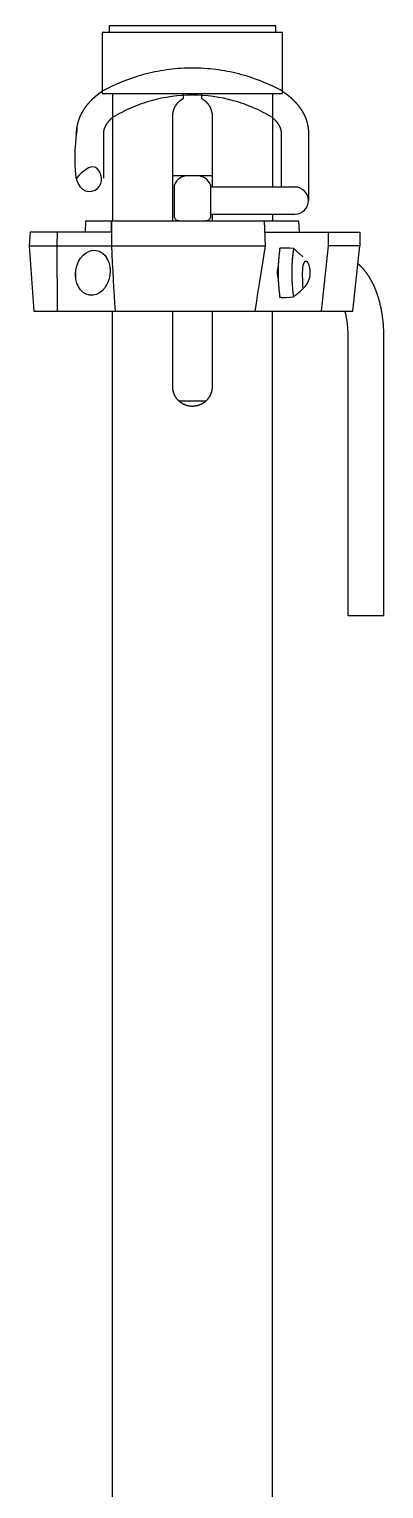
# Model space of a CAD drawing. Header units: millimetres. Extents: x 1924 to 471109, y -30014 to 109986.
# Drawn here: x 439972 to 440130, y 29937 to 30584 of the extents above; entities that cross this region are included whole.
import ezdxf

# ---------------------------------------------------------------- set-up
doc = ezdxf.new("R2010")
doc.units = ezdxf.units.MM
doc.header["$LTSCALE"] = 100
doc.linetypes.add('104', pattern=[4, 2, -2])
doc.layers.add('PERI_HIDDEN', color=30, linetype='104', plot=False)

msp = doc.modelspace()

# ---------------------------------------------------------------- linework, layer by layer
at = {"color": 0, "linetype": 'ByBlock'}
for p, q in [((440009.37, 30555.612), (440009.37, 30499.112)), ((440080.46, 30555.612), (440080.46, 30514.112)), ((440053.665, 30519.112), (440036.165, 30519.112)), ((440053.665, 30502.112), (440053.665, 30499.112)), ((440080.46, 30502.112), (440080.46, 30499.112)), ((440105.185, 30494.112), (440105.185, 30488.112)), ((440050.772, 30419.112), (440039.057, 30419.112))]:
    msp.add_line(p, q, dxfattribs=at)
msp.add_lwpolyline([(440084.915, 30555.612), (440084.915, 30582.612), (440004.915, 30582.612), (440004.915, 30555.612)], close=True, dxfattribs=at)
for points in [[(440081.915, 30582.612), (440081.915, 30585.612), (440007.915, 30585.612), (440007.915, 30582.612)], [(440084.994, 30556.517), (440084.994, 30556.517), (440085.072, 30556.464), (440085.151, 30556.41), (440085.229, 30556.356), (440085.307, 30556.302), (440085.385, 30556.247), (440085.462, 30556.193), (440085.54, 30556.138), (440085.617, 30556.083), (440085.694, 30556.028), (440085.771, 30555.973), (440085.847, 30555.918), (440085.923, 30555.863), (440086, 30555.807), (440086.076, 30555.752), (440086.151, 30555.696), (440086.227, 30555.64), (440086.302, 30555.584), (440086.377, 30555.528), (440086.452, 30555.472), (440086.527, 30555.415), (440086.601, 30555.359), (440086.675, 30555.302), (440086.749, 30555.245), (440086.823, 30555.188), (440086.897, 30555.131), (440086.97, 30555.073), (440087.043, 30555.016), (440087.116, 30554.958), (440087.189, 30554.901), (440087.261, 30554.843), (440087.334, 30554.785), (440087.406, 30554.726), (440087.478, 30554.668), (440087.549, 30554.61), (440087.621, 30554.551), (440087.692, 30554.492), (440087.763, 30554.433), (440087.833, 30554.374), (440087.904, 30554.315), (440087.974, 30554.256), (440088.044, 30554.196), (440088.114, 30554.137), (440088.184, 30554.077), (440088.253, 30554.017), (440088.322, 30553.957), (440088.391, 30553.896), (440088.46, 30553.836), (440088.528, 30553.776), (440088.597, 30553.715), (440088.665, 30553.654), (440088.732, 30553.593), (440088.8, 30553.532), (440088.867, 30553.471), (440088.934, 30553.409), (440089.001, 30553.347), (440089.068, 30553.286), (440089.134, 30553.224), (440089.201, 30553.162), (440089.267, 30553.1), (440089.332, 30553.037), (440089.398, 30552.975), (440089.463, 30552.912), (440089.528, 30552.849), (440089.593, 30552.786), (440089.658, 30552.723), (440089.722, 30552.66), (440089.786, 30552.596), (440089.85, 30552.533), (440089.914, 30552.469), (440089.977, 30552.405), (440090.04, 30552.341), (440090.103, 30552.277), (440090.166, 30552.212), (440090.228, 30552.148), (440090.29, 30552.083), (440090.352, 30552.018), (440090.414, 30551.953), (440090.475, 30551.888), (440090.536, 30551.823), (440090.597, 30551.757), (440090.658, 30551.692), (440090.718, 30551.626), (440090.778, 30551.56), (440090.838, 30551.494), (440090.898, 30551.428), (440090.957, 30551.362), (440091.016, 30551.295), (440091.075, 30551.228), (440091.133, 30551.162), (440091.192, 30551.095), (440091.25, 30551.027), (440091.308, 30550.96), (440091.365, 30550.893), (440091.422, 30550.825), (440091.479, 30550.757), (440091.536, 30550.689), (440091.593, 30550.621), (440091.649, 30550.553), (440091.705, 30550.485), (440091.76, 30550.416), (440091.816, 30550.348), (440091.871, 30550.279), (440091.926, 30550.21), (440091.98, 30550.141), (440092.034, 30550.071), (440092.088, 30550.002), (440092.142, 30549.932), (440092.196, 30549.863), (440092.249, 30549.793), (440092.302, 30549.723), (440092.354, 30549.652), (440092.406, 30549.582), (440092.459, 30549.511), (440092.51, 30549.441), (440092.562, 30549.37), (440092.613, 30549.299), (440092.664, 30549.228), (440092.714, 30549.156), (440092.765, 30549.085), (440092.815, 30549.013), (440092.864, 30548.941), (440092.914, 30548.87), (440092.963, 30548.797), (440093.012, 30548.725), (440093.06, 30548.653), (440093.109, 30548.58), (440093.157, 30548.508), (440093.204, 30548.435), (440093.252, 30548.362), (440093.299, 30548.288), (440093.345, 30548.215), (440093.392, 30548.142), (440093.438, 30548.068), (440093.484, 30547.994), (440093.529, 30547.92), (440093.575, 30547.846), (440093.62, 30547.772), (440093.664, 30547.697), (440093.708, 30547.623), (440093.752, 30547.548), (440093.796, 30547.473), (440093.84, 30547.398), (440093.883, 30547.323), (440093.925, 30547.248), (440093.968, 30547.172), (440094.01, 30547.096), (440094.052, 30547.02), (440094.093, 30546.944), (440094.134, 30546.868), (440094.175, 30546.792), (440094.216, 30546.716), (440094.256, 30546.639), (440094.296, 30546.562), (440094.335, 30546.485), (440094.375, 30546.408), (440094.414, 30546.331), (440094.452, 30546.253), (440094.491, 30546.176), (440094.528, 30546.098), (440094.566, 30546.02), (440094.603, 30545.942), (440094.64, 30545.864), (440094.677, 30545.786), (440094.713, 30545.707), (440094.749, 30545.628), (440094.784, 30545.55), (440094.819, 30545.471), (440094.854, 30545.392), (440094.889, 30545.312), (440094.923, 30545.233), (440094.956, 30545.153), (440094.99, 30545.074), (440095.023, 30544.994), (440095.055, 30544.914), (440095.088, 30544.834), (440095.12, 30544.753), (440095.151, 30544.673), (440095.182, 30544.592), (440095.213, 30544.512), (440095.244, 30544.431), (440095.274, 30544.35), (440095.303, 30544.269), (440095.333, 30544.188), (440095.362, 30544.106), (440095.39, 30544.025), (440095.419, 30543.943), (440095.447, 30543.862), (440095.474, 30543.78), (440095.501, 30543.698), (440095.528, 30543.616), (440095.554, 30543.534), (440095.58, 30543.452), (440095.606, 30543.369), (440095.631, 30543.287), (440095.656, 30543.204), (440095.681, 30543.122), (440095.705, 30543.039), (440095.728, 30542.956), (440095.752, 30542.873), (440095.775, 30542.79), (440095.797, 30542.707), (440095.819, 30542.623), (440095.841, 30542.54), (440095.863, 30542.457), (440095.884, 30542.373), (440095.904, 30542.289), (440095.925, 30542.206), (440095.944, 30542.122), (440095.964, 30542.038), (440095.983, 30541.954), (440096.002, 30541.87), (440096.02, 30541.786), (440096.038, 30541.701), (440096.055, 30541.617), (440096.072, 30541.533), (440096.089, 30541.448), (440096.105, 30541.364), (440096.121, 30541.279), (440096.136, 30541.194), (440096.151, 30541.109), (440096.166, 30541.025), (440096.18, 30540.94), (440096.194, 30540.855), (440096.208, 30540.77), (440096.221, 30540.685), (440096.233, 30540.6), (440096.245, 30540.514), (440096.257, 30540.429), (440096.268, 30540.344), (440096.279, 30540.258), (440096.29, 30540.173), (440096.3, 30540.088), (440096.31, 30540.002), (440096.319, 30539.916), (440096.328, 30539.831), (440096.336, 30539.745), (440096.344, 30539.66), (440096.352, 30539.574), (440096.359, 30539.488), (440096.366, 30539.402), (440096.372, 30539.316), (440096.378, 30539.231), (440096.383, 30539.145), (440096.388, 30539.059), (440096.393, 30538.973), (440096.397, 30538.887), (440096.401, 30538.801), (440096.404, 30538.715), (440096.407, 30538.629), (440096.409, 30538.542), (440096.411, 30538.456), (440096.413, 30538.37), (440096.414, 30538.284), (440096.415, 30538.198), (440096.415, 30538.112), (440096.415, 30508.112)], [(440036.165, 30499.112), (440036.165, 30545.612), (440036.166, 30545.757), (440036.17, 30545.902), (440036.176, 30546.049), (440036.185, 30546.196), (440036.197, 30546.343), (440036.21, 30546.491), (440036.227, 30546.639), (440036.246, 30546.788), (440036.268, 30546.936), (440036.292, 30547.085), (440036.319, 30547.233), (440036.348, 30547.382), (440036.38, 30547.53), (440036.414, 30547.678), (440036.451, 30547.825), (440036.491, 30547.972), (440036.533, 30548.119), (440036.578, 30548.265), (440036.625, 30548.41), (440036.675, 30548.555), (440036.727, 30548.698), (440036.782, 30548.841), (440036.84, 30548.982), (440036.9, 30549.123), (440036.963, 30549.262), (440037.028, 30549.4), (440037.096, 30549.537), (440037.166, 30549.673), (440037.238, 30549.807), (440037.312, 30549.94), (440037.388, 30550.071), (440037.467, 30550.2), (440037.548, 30550.328), (440037.63, 30550.455), (440037.715, 30550.579), (440037.801, 30550.702), (440037.889, 30550.823), (440037.979, 30550.943), (440038.07, 30551.06), (440038.163, 30551.175), (440038.257, 30551.288), (440038.353, 30551.399), (440038.451, 30551.508), (440038.549, 30551.615), (440038.649, 30551.72), (440038.751, 30551.822), (440038.854, 30551.922), (440038.959, 30552.022), (440039.067, 30552.12), (440039.177, 30552.217), (440039.289, 30552.312), (440039.403, 30552.406), (440039.519, 30552.499), (440039.637, 30552.59), (440039.757, 30552.679), (440039.879, 30552.766), (440040.003, 30552.852), (440040.128, 30552.935), (440040.255, 30553.017), (440040.384, 30553.097), (440040.514, 30553.174), (440040.646, 30553.25), (440040.78, 30553.323), (440040.915, 30553.394), (440040.915, 30555.612)], [(440048.915, 30555.612), (440048.915, 30553.394), (440049.05, 30553.323), (440049.183, 30553.25), (440049.315, 30553.174), (440049.446, 30553.097), (440049.574, 30553.017), (440049.701, 30552.935), (440049.827, 30552.852), (440049.951, 30552.766), (440050.072, 30552.679), (440050.192, 30552.59), (440050.31, 30552.499), (440050.427, 30552.406), (440050.541, 30552.312), (440050.653, 30552.217), (440050.762, 30552.12), (440050.87, 30552.022), (440050.976, 30551.922), (440051.079, 30551.822), (440051.18, 30551.72), (440051.28, 30551.615), (440051.379, 30551.508), (440051.476, 30551.399), (440051.572, 30551.288), (440051.667, 30551.175), (440051.76, 30551.06), (440051.851, 30550.943), (440051.941, 30550.823), (440052.029, 30550.702), (440052.115, 30550.579), (440052.199, 30550.455), (440052.282, 30550.328), (440052.362, 30550.2), (440052.441, 30550.071), (440052.518, 30549.94), (440052.592, 30549.807), (440052.664, 30549.673), (440052.734, 30549.537), (440052.801, 30549.4), (440052.867, 30549.262), (440052.929, 30549.123), (440052.989, 30548.982), (440053.047, 30548.841), (440053.102, 30548.698), (440053.155, 30548.555), (440053.204, 30548.41), (440053.252, 30548.265), (440053.296, 30548.119), (440053.339, 30547.972), (440053.378, 30547.825), (440053.415, 30547.678), (440053.45, 30547.53), (440053.481, 30547.382), (440053.511, 30547.233), (440053.538, 30547.085), (440053.562, 30546.936), (440053.583, 30546.788), (440053.602, 30546.639), (440053.619, 30546.491), (440053.633, 30546.343), (440053.644, 30546.196), (440053.653, 30546.049), (440053.66, 30545.902), (440053.663, 30545.757), (440053.665, 30545.612), (440053.665, 30514.112)], [(440009.37, 30544.891), (440009.299, 30544.829), (440009.23, 30544.768), (440009.161, 30544.706), (440009.093, 30544.644), (440009.025, 30544.583), (440008.958, 30544.521), (440008.892, 30544.46), (440008.827, 30544.398), (440008.762, 30544.337), (440008.698, 30544.276), (440008.635, 30544.214), (440008.572, 30544.153), (440008.51, 30544.092), (440008.449, 30544.031), (440008.388, 30543.97), (440008.328, 30543.909), (440008.269, 30543.848), (440008.21, 30543.787), (440008.153, 30543.726), (440008.096, 30543.666), (440008.039, 30543.605), (440007.984, 30543.545), (440007.929, 30543.485), (440007.874, 30543.425), (440007.821, 30543.365), (440007.768, 30543.305), (440007.716, 30543.246), (440007.664, 30543.186), (440007.614, 30543.127), (440007.563, 30543.067), (440007.514, 30543.008), (440007.465, 30542.949), (440007.417, 30542.89), (440007.37, 30542.832), (440007.323, 30542.773), (440007.277, 30542.714), (440007.232, 30542.656), (440007.187, 30542.598), (440007.143, 30542.54), (440007.099, 30542.482), (440007.057, 30542.425), (440007.014, 30542.367), (440006.973, 30542.31), (440006.932, 30542.252), (440006.892, 30542.195), (440006.852, 30542.139), (440006.813, 30542.082), (440006.775, 30542.025), (440006.737, 30541.969), (440006.7, 30541.913), (440006.663, 30541.857), (440006.628, 30541.801), (440006.592, 30541.745), (440006.558, 30541.69), (440006.524, 30541.634), (440006.49, 30541.579), (440006.457, 30541.524), (440006.425, 30541.469), (440006.393, 30541.415), (440006.362, 30541.36), (440006.331, 30541.306), (440006.302, 30541.252), (440006.272, 30541.198), (440006.243, 30541.145), (440006.215, 30541.091), (440006.187, 30541.038), (440006.16, 30540.985), (440006.134, 30540.932), (440006.108, 30540.88), (440006.082, 30540.827), (440006.057, 30540.775), (440006.033, 30540.723), (440006.009, 30540.671), (440005.986, 30540.62), (440005.963, 30540.568), (440005.941, 30540.517), (440005.919, 30540.466), (440005.898, 30540.416), (440005.878, 30540.365), (440005.858, 30540.315), (440005.838, 30540.265), (440005.819, 30540.215), (440005.8, 30540.166), (440005.782, 30540.116), (440005.765, 30540.067), (440005.748, 30540.019), (440005.731, 30539.97), (440005.715, 30539.922), (440005.7, 30539.873), (440005.684, 30539.826), (440005.67, 30539.778), (440005.656, 30539.73), (440005.642, 30539.683), (440005.628, 30539.636), (440005.615, 30539.589), (440005.603, 30539.542), (440005.591, 30539.496), (440005.579, 30539.449), (440005.568, 30539.403), (440005.557, 30539.357), (440005.547, 30539.311), (440005.537, 30539.265), (440005.528, 30539.22), (440005.518, 30539.174), (440005.51, 30539.129), (440005.501, 30539.084), (440005.493, 30539.039), (440005.486, 30538.994), (440005.479, 30538.949), (440005.472, 30538.904), (440005.466, 30538.859), (440005.46, 30538.815), (440005.454, 30538.77), (440005.449, 30538.726), (440005.444, 30538.682), (440005.44, 30538.638), (440005.436, 30538.594), (440005.432, 30538.55), (440005.426, 30538.462), (440005.421, 30538.374), (440005.417, 30538.286), (440005.415, 30538.199), (440005.415, 30538.112), (440005.415, 30518.112)], [(440084.415, 30514.112), (440084.415, 30538.112), (440084.414, 30538.199), (440084.412, 30538.287), (440084.409, 30538.375), (440084.404, 30538.463), (440084.398, 30538.551), (440084.391, 30538.64), (440084.382, 30538.73), (440084.377, 30538.774), (440084.371, 30538.819), (440084.365, 30538.864), (440084.359, 30538.909), (440084.353, 30538.954), (440084.346, 30539), (440084.338, 30539.045), (440084.331, 30539.091), (440084.322, 30539.136), (440084.314, 30539.182), (440084.305, 30539.228), (440084.295, 30539.274), (440084.286, 30539.32), (440084.275, 30539.366), (440084.265, 30539.413), (440084.254, 30539.459), (440084.242, 30539.506), (440084.23, 30539.553), (440084.218, 30539.6), (440084.205, 30539.647), (440084.191, 30539.694), (440084.178, 30539.742), (440084.163, 30539.789), (440084.149, 30539.837), (440084.133, 30539.885), (440084.118, 30539.933), (440084.102, 30539.981), (440084.085, 30540.03), (440084.068, 30540.078), (440084.05, 30540.127), (440084.032, 30540.176), (440084.014, 30540.225), (440083.995, 30540.274), (440083.975, 30540.324), (440083.955, 30540.373), (440083.934, 30540.423), (440083.913, 30540.473), (440083.892, 30540.523), (440083.869, 30540.574), (440083.847, 30540.625), (440083.824, 30540.675), (440083.8, 30540.726), (440083.776, 30540.778), (440083.751, 30540.829), (440083.725, 30540.881), (440083.699, 30540.933), (440083.673, 30540.985), (440083.646, 30541.037), (440083.618, 30541.09), (440083.59, 30541.143), (440083.561, 30541.196), (440083.532, 30541.249), (440083.502, 30541.302), (440083.472, 30541.356), (440083.441, 30541.41), (440083.409, 30541.464), (440083.377, 30541.519), (440083.344, 30541.574), (440083.311, 30541.629), (440083.276, 30541.684), (440083.242, 30541.739), (440083.207, 30541.795), (440083.171, 30541.851), (440083.134, 30541.907), (440083.097, 30541.963), (440083.059, 30542.02), (440083.02, 30542.077), (440082.981, 30542.134), (440082.942, 30542.191), (440082.901, 30542.248), (440082.86, 30542.305), (440082.818, 30542.363), (440082.776, 30542.421), (440082.733, 30542.479), (440082.689, 30542.537), (440082.645, 30542.595), (440082.6, 30542.653), (440082.554, 30542.712), (440082.508, 30542.77), (440082.461, 30542.829), (440082.413, 30542.888), (440082.365, 30542.947), (440082.316, 30543.007), (440082.266, 30543.066), (440082.216, 30543.126), (440082.165, 30543.185), (440082.113, 30543.245), (440082.061, 30543.305), (440082.008, 30543.365), (440081.954, 30543.425), (440081.9, 30543.485), (440081.845, 30543.545), (440081.789, 30543.606), (440081.733, 30543.666), (440081.676, 30543.727), (440081.618, 30543.787), (440081.559, 30543.848), (440081.5, 30543.909), (440081.44, 30543.97), (440081.38, 30544.031), (440081.319, 30544.092), (440081.257, 30544.153), (440081.194, 30544.214), (440081.131, 30544.276), (440081.067, 30544.337), (440081.002, 30544.398), (440080.937, 30544.46), (440080.871, 30544.521), (440080.804, 30544.583), (440080.737, 30544.644), (440080.669, 30544.706), (440080.6, 30544.768), (440080.53, 30544.829), (440080.46, 30544.891)], [(440008.879, 30499.112), (440008.874, 30498.114), (440008.868, 30497.115), (440008.862, 30496.115), (440008.857, 30495.114), (440008.851, 30494.112), (439972.862, 30494.112), (439972.446, 30488.112), (440077.384, 30488.112)], [(439997.403, 30494.112), (439997.665, 30499.112), (440092.015, 30499.112), (440092.277, 30494.112)], [(440008.992, 30499.112), (440008.98, 30496.922), (440008.968, 30494.728), (440008.956, 30492.528), (440008.944, 30490.322), (440008.933, 30488.112), (440009.135, 30484.299), (440009.337, 30480.542), (440009.541, 30476.838), (440009.745, 30473.188), (440009.95, 30469.591), (440010.155, 30466.046), (440010.361, 30462.553), (440010.569, 30459.112)], [(440072.724, 30459.112), (440073.278, 30462.542), (440073.84, 30466.025), (440074.41, 30469.563), (440074.988, 30473.156), (440075.574, 30476.807), (440076.168, 30480.515), (440076.772, 30484.283), (440077.384, 30488.112), (440076.861, 30499.112)], [(439985.083, 30459.112), (439984.946, 30488.112), (439985.027, 30494.112)], [(440077.099, 30494.112), (440119.185, 30494.112), (440119.185, 30488.112)], [(439972.446, 30488.112), (439974.532, 30459.112), (440116.101, 30459.112), (440119.185, 30488.112), (440105.185, 30488.112), (440102.101, 30459.112)], [(440112.524, 30459.112), (440112.564, 30458.959), (440112.603, 30458.805), (440112.642, 30458.65), (440112.68, 30458.494), (440112.718, 30458.338), (440112.755, 30458.181), (440112.792, 30458.023), (440112.828, 30457.864), (440112.864, 30457.704), (440112.899, 30457.543), (440112.934, 30457.382), (440112.968, 30457.22), (440113.001, 30457.057), (440113.034, 30456.894), (440113.098, 30456.565), (440113.159, 30456.233), (440113.219, 30455.899), (440113.276, 30455.562), (440113.33, 30455.223), (440113.382, 30454.881), (440113.431, 30454.538), (440113.478, 30454.192), (440113.522, 30453.844), (440113.564, 30453.495), (440113.603, 30453.144), (440113.64, 30452.791), (440113.673, 30452.437), (440113.705, 30452.081), (440113.733, 30451.724), (440113.759, 30451.366), (440113.782, 30451.007), (440113.803, 30450.647), (440113.821, 30450.287), (440113.836, 30449.925), (440113.848, 30449.563), (440113.858, 30449.201), (440113.865, 30448.838), (440113.869, 30448.475), (440113.87, 30448.112), (440113.87, 30324.112), (440129.87, 30324.112), (440129.87, 30448.112), (440129.87, 30448.406), (440129.868, 30448.701), (440129.864, 30448.995), (440129.86, 30449.289), (440129.854, 30449.584), (440129.846, 30449.878), (440129.837, 30450.172), (440129.827, 30450.466), (440129.816, 30450.76), (440129.803, 30451.053), (440129.789, 30451.347), (440129.773, 30451.64), (440129.756, 30451.933), (440129.738, 30452.226), (440129.718, 30452.518), (440129.697, 30452.811), (440129.675, 30453.103), (440129.651, 30453.394), (440129.626, 30453.686), (440129.6, 30453.977), (440129.572, 30454.268), (440129.543, 30454.558), (440129.512, 30454.848), (440129.481, 30455.138), (440129.447, 30455.427), (440129.413, 30455.715), (440129.377, 30456.004), (440129.34, 30456.291), (440129.301, 30456.579), (440129.261, 30456.866), (440129.22, 30457.152), (440129.177, 30457.437), (440129.134, 30457.723), (440129.088, 30458.007), (440129.042, 30458.291), (440128.994, 30458.574), (440128.944, 30458.857), (440128.894, 30459.139), (440128.842, 30459.421), (440128.788, 30459.701), (440128.733, 30459.981), (440128.677, 30460.261), (440128.62, 30460.539), (440128.561, 30460.817), (440128.501, 30461.094), (440128.44, 30461.371), (440128.377, 30461.646), (440128.313, 30461.921), (440128.247, 30462.195), (440128.18, 30462.469), (440128.112, 30462.741), (440128.042, 30463.012), (440127.971, 30463.283), (440127.899, 30463.553), (440127.825, 30463.822), (440127.75, 30464.09), (440127.674, 30464.357), (440127.596, 30464.623), (440127.517, 30464.888), (440127.436, 30465.152), (440127.354, 30465.416), (440127.271, 30465.678), (440127.186, 30465.939), (440127.1, 30466.199), (440127.056, 30466.329), (440127.013, 30466.458), (440126.968, 30466.588), (440126.924, 30466.717), (440126.879, 30466.845), (440126.833, 30466.974), (440126.788, 30467.102), (440126.742, 30467.23), (440126.696, 30467.357), (440126.649, 30467.485), (440126.602, 30467.612), (440126.554, 30467.738), (440126.507, 30467.865), (440126.459, 30467.991), (440126.41, 30468.117), (440126.362, 30468.243), (440126.313, 30468.368), (440126.263, 30468.493), (440126.213, 30468.618), (440126.163, 30468.743), (440126.113, 30468.867), (440126.062, 30468.991), (440126.011, 30469.114), (440125.959, 30469.238), (440125.907, 30469.361), (440125.855, 30469.484), (440125.802, 30469.606), (440125.749, 30469.728), (440125.696, 30469.85), (440125.642, 30469.972), (440125.588, 30470.093), (440125.533, 30470.214), (440125.479, 30470.335), (440125.423, 30470.455), (440125.368, 30470.575), (440125.312, 30470.695), (440125.255, 30470.814), (440125.199, 30470.933), (440125.142, 30471.052), (440125.084, 30471.17), (440125.026, 30471.289), (440124.968, 30471.406), (440124.909, 30471.524), (440124.85, 30471.641), (440124.791, 30471.758), (440124.731, 30471.874), (440124.671, 30471.991), (440124.61, 30472.107), (440124.549, 30472.222), (440124.488, 30472.337), (440124.426, 30472.452), (440124.364, 30472.567), (440124.302, 30472.681), (440124.239, 30472.795), (440124.175, 30472.908), (440124.112, 30473.021), (440124.047, 30473.134), (440123.983, 30473.247), (440123.918, 30473.359), (440123.853, 30473.471), (440123.787, 30473.582), (440123.721, 30473.693), (440123.654, 30473.804), (440123.587, 30473.914), (440123.52, 30474.024), (440123.452, 30474.134), (440123.384, 30474.243), (440123.315, 30474.352), (440123.246, 30474.461), (440123.176, 30474.569), (440123.106, 30474.677), (440123.036, 30474.784), (440122.965, 30474.892), (440122.894, 30474.998), (440122.823, 30475.105), (440122.75, 30475.211), (440122.678, 30475.316), (440122.605, 30475.422), (440122.532, 30475.526), (440122.458, 30475.631), (440122.384, 30475.735), (440122.309, 30475.839), (440122.234, 30475.942), (440122.158, 30476.045), (440122.082, 30476.148), (440122.006, 30476.25), (440121.929, 30476.352), (440121.851, 30476.453), (440121.774, 30476.554), (440121.695, 30476.655), (440121.616, 30476.755), (440121.537, 30476.855), (440121.457, 30476.954), (440121.377, 30477.053), (440121.296, 30477.152), (440121.215, 30477.25), (440121.133, 30477.347), (440121.051, 30477.445), (440120.968, 30477.541), (440120.885, 30477.638), (440120.801, 30477.733), (440120.717, 30477.829), (440120.632, 30477.924), (440120.546, 30478.018), (440120.461, 30478.112), (440120.374, 30478.206), (440120.287, 30478.299), (440120.2, 30478.391), (440120.112, 30478.483), (440120.024, 30478.575), (440119.935, 30478.666), (440119.845, 30478.757), (440119.755, 30478.847), (440119.664, 30478.937), (440119.573, 30479.026), (440119.481, 30479.114), (440119.389, 30479.202), (440119.296, 30479.29), (440119.203, 30479.377), (440119.109, 30479.464), (440119.014, 30479.55), (440118.919, 30479.635), (440118.824, 30479.72), (440118.727, 30479.805), (440118.631, 30479.888), (440118.533, 30479.972), (440118.435, 30480.055), (440118.337, 30480.137)], [(440009.415, 28641.112), (440009.415, 30335.362), (440009.37, 30350.362), (440009.37, 30459.112)], [(440053.665, 30459.112), (440053.665, 30425.612), (440053.664, 30425.508), (440053.662, 30425.404), (440053.659, 30425.3), (440053.654, 30425.195), (440053.649, 30425.09), (440053.641, 30424.985), (440053.633, 30424.879), (440053.623, 30424.773), (440053.612, 30424.668), (440053.6, 30424.562), (440053.586, 30424.455), (440053.571, 30424.349), (440053.555, 30424.243), (440053.537, 30424.137), (440053.518, 30424.031), (440053.498, 30423.924), (440053.477, 30423.818), (440053.454, 30423.712), (440053.43, 30423.607), (440053.404, 30423.501), (440053.377, 30423.395), (440053.349, 30423.29), (440053.32, 30423.185), (440053.289, 30423.08), (440053.257, 30422.976), (440053.224, 30422.872), (440053.189, 30422.768), (440053.153, 30422.665), (440053.116, 30422.562), (440053.077, 30422.46), (440053.037, 30422.358), (440052.996, 30422.257), (440052.954, 30422.156), (440052.91, 30422.056), (440052.865, 30421.957), (440052.818, 30421.858), (440052.771, 30421.76), (440052.722, 30421.662), (440052.672, 30421.565), (440052.621, 30421.469), (440052.568, 30421.374), (440052.515, 30421.279), (440052.46, 30421.185), (440052.405, 30421.092), (440052.348, 30420.999), (440052.29, 30420.908), (440052.232, 30420.817), (440052.172, 30420.727), (440052.111, 30420.638), (440052.05, 30420.55), (440051.987, 30420.463), (440051.924, 30420.377), (440051.86, 30420.292), (440051.795, 30420.208), (440051.729, 30420.125), (440051.662, 30420.043), (440051.594, 30419.961), (440051.526, 30419.881), (440051.457, 30419.802), (440051.388, 30419.725), (440051.317, 30419.648), (440051.246, 30419.572), (440051.175, 30419.498), (440051.102, 30419.425), (440051.029, 30419.352), (440050.955, 30419.281), (440050.879, 30419.21), (440050.802, 30419.139), (440050.725, 30419.07), (440050.646, 30419.001), (440050.566, 30418.932), (440050.485, 30418.865), (440050.402, 30418.798), (440050.319, 30418.732), (440050.235, 30418.667), (440050.15, 30418.603), (440050.064, 30418.54), (440049.977, 30418.477), (440049.889, 30418.416), (440049.8, 30418.355), (440049.71, 30418.295), (440049.619, 30418.237), (440049.528, 30418.179), (440049.435, 30418.122), (440049.342, 30418.067), (440049.248, 30418.012), (440049.153, 30417.958), (440049.058, 30417.906), (440048.962, 30417.855), (440048.865, 30417.805), (440048.767, 30417.756), (440048.669, 30417.708), (440048.57, 30417.662), (440048.471, 30417.617), (440048.37, 30417.573), (440048.27, 30417.53), (440048.168, 30417.489), (440048.067, 30417.449), (440047.964, 30417.411), (440047.862, 30417.373), (440047.758, 30417.337), (440047.655, 30417.303), (440047.551, 30417.269), (440047.446, 30417.237), (440047.341, 30417.206), (440047.236, 30417.177), (440047.131, 30417.149), (440047.026, 30417.122), (440046.92, 30417.097), (440046.814, 30417.073), (440046.708, 30417.05), (440046.602, 30417.028), (440046.496, 30417.008), (440046.39, 30416.989), (440046.283, 30416.972), (440046.177, 30416.955), (440046.071, 30416.94), (440045.965, 30416.927), (440045.859, 30416.914), (440045.753, 30416.903), (440045.647, 30416.893), (440045.542, 30416.885), (440045.437, 30416.878), (440045.332, 30416.872), (440045.227, 30416.867), (440045.122, 30416.864), (440045.018, 30416.862), (440044.915, 30416.862), (440044.811, 30416.862), (440044.707, 30416.864), (440044.603, 30416.867), (440044.498, 30416.872), (440044.393, 30416.878), (440044.288, 30416.885), (440044.182, 30416.893), (440044.076, 30416.903), (440043.971, 30416.914), (440043.865, 30416.927), (440043.758, 30416.94), (440043.652, 30416.955), (440043.546, 30416.972), (440043.44, 30416.989), (440043.334, 30417.008), (440043.227, 30417.028), (440043.121, 30417.05), (440043.015, 30417.073), (440042.909, 30417.097), (440042.804, 30417.122), (440042.698, 30417.149), (440042.593, 30417.177), (440042.488, 30417.206), (440042.383, 30417.237), (440042.279, 30417.269), (440042.175, 30417.303), (440042.071, 30417.337), (440041.968, 30417.373), (440041.865, 30417.411), (440041.763, 30417.449), (440041.661, 30417.489), (440041.56, 30417.53), (440041.459, 30417.573), (440041.359, 30417.617), (440041.259, 30417.662), (440041.161, 30417.708), (440041.062, 30417.756), (440040.965, 30417.805), (440040.868, 30417.855), (440040.772, 30417.906), (440040.676, 30417.958), (440040.581, 30418.012), (440040.487, 30418.067), (440040.394, 30418.122), (440040.302, 30418.179), (440040.21, 30418.237), (440040.12, 30418.295), (440040.03, 30418.355), (440039.941, 30418.416), (440039.853, 30418.477), (440039.766, 30418.54), (440039.68, 30418.603), (440039.595, 30418.667), (440039.51, 30418.732), (440039.427, 30418.798), (440039.345, 30418.865), (440039.264, 30418.932), (440039.184, 30419.001), (440039.105, 30419.07), (440039.027, 30419.139), (440038.95, 30419.21), (440038.875, 30419.281), (440038.8, 30419.352), (440038.727, 30419.425), (440038.655, 30419.498), (440038.583, 30419.572), (440038.512, 30419.648), (440038.442, 30419.725), (440038.372, 30419.802), (440038.303, 30419.881), (440038.235, 30419.961), (440038.168, 30420.043), (440038.101, 30420.125), (440038.035, 30420.208), (440037.97, 30420.292), (440037.906, 30420.377), (440037.842, 30420.463), (440037.78, 30420.55), (440037.718, 30420.638), (440037.658, 30420.727), (440037.598, 30420.817), (440037.539, 30420.908), (440037.482, 30420.999), (440037.425, 30421.092), (440037.369, 30421.185), (440037.315, 30421.279), (440037.261, 30421.374), (440037.209, 30421.469), (440037.158, 30421.565), (440037.108, 30421.662), (440037.059, 30421.76), (440037.011, 30421.858), (440036.965, 30421.957), (440036.92, 30422.056), (440036.876, 30422.156), (440036.833, 30422.257), (440036.792, 30422.358), (440036.752, 30422.46), (440036.714, 30422.562), (440036.676, 30422.665), (440036.64, 30422.768), (440036.606, 30422.872), (440036.572, 30422.976), (440036.54, 30423.08), (440036.51, 30423.185), (440036.48, 30423.29), (440036.452, 30423.395), (440036.425, 30423.501), (440036.4, 30423.607), (440036.376, 30423.712), (440036.353, 30423.818), (440036.331, 30423.924), (440036.311, 30424.031), (440036.292, 30424.137), (440036.275, 30424.243), (440036.258, 30424.349), (440036.243, 30424.455), (440036.23, 30424.562), (440036.217, 30424.668), (440036.206, 30424.773), (440036.197, 30424.879), (440036.188, 30424.985), (440036.181, 30425.09), (440036.175, 30425.195), (440036.171, 30425.3), (440036.167, 30425.404), (440036.165, 30425.508), (440036.165, 30425.612), (440036.165, 30459.112)], [(440080.415, 28641.112), (440080.415, 30335.362), (440080.46, 30350.362), (440080.46, 30459.112)]]:
    msp.add_lwpolyline(points, dxfattribs=at)
for points in [[(440038.915, 30499.112, -0.4142136), (440036.915, 30501.112), (440036.915, 30515.112)], [(440052.915, 30515.112), (440052.915, 30501.112, -0.4142136), (440050.915, 30499.112)], [(440052.915, 30502.112), (440090.415, 30502.112, 1), (440090.415, 30514.112), (440052.915, 30514.112)]]:
    msp.add_lwpolyline(points, format="xyb", dxfattribs=at)
for centre, start, end in [((440042.915, 30512.612), 90, 157.380135), ((440046.915, 30512.612), 22.619865, 90)]:
    msp.add_arc(centre, 6.5, start, end, dxfattribs=at)
msp.add_ellipse((440000.725, 30476.112), major_axis=(-1.499, -9.935), ratio=0.7616466, dxfattribs=at)
for centre, major_axis, ratio, start_param, end_param in [((440089.876, 30476.112), (0, 8.5), 0.8660254, 1.2134435, 1.9281492), ((439987.9, 30476.112), (1.456, -9.972), 0.5097485, 1.2115988, 1.5187321)]:
    msp.add_ellipse(centre, major_axis=major_axis, ratio=ratio, start_param=start_param, end_param=end_param, dxfattribs=at)
for points, weights, knots in [([(440004.915, 30556.558), (440004.875, 30556.538), (440004.836, 30556.517), (440004.797, 30556.491), (440004.757, 30556.464), (440004.718, 30556.437), (440004.679, 30556.41), (440004.64, 30556.383), (440004.601, 30556.356), (440004.562, 30556.329), (440004.523, 30556.302), (440004.484, 30556.274), (440004.445, 30556.247), (440004.406, 30556.22), (440004.367, 30556.193), (440004.329, 30556.165), (440004.29, 30556.138), (440004.251, 30556.111), (440004.213, 30556.083), (440004.174, 30556.056), (440004.136, 30556.028), (440004.097, 30556.001), (440004.059, 30555.973), (440004.021, 30555.946), (440003.982, 30555.918), (440003.944, 30555.891), (440003.906, 30555.863), (440003.868, 30555.835), (440003.83, 30555.807), (440003.792, 30555.78), (440003.754, 30555.752), (440003.716, 30555.724), (440003.678, 30555.696), (440003.641, 30555.668), (440003.603, 30555.64), (440003.565, 30555.612), (440003.527, 30555.584), (440003.49, 30555.556), (440003.452, 30555.528), (440003.415, 30555.5), (440003.378, 30555.472), (440003.34, 30555.443), (440003.303, 30555.415), (440003.266, 30555.387), (440003.228, 30555.359), (440003.191, 30555.33), (440003.154, 30555.302), (440003.117, 30555.273), (440003.08, 30555.245), (440003.043, 30555.216), (440003.006, 30555.188), (440002.969, 30555.159), (440002.933, 30555.131), (440002.896, 30555.102), (440002.859, 30555.073), (440002.823, 30555.045), (440002.786, 30555.016), (440002.749, 30554.987), (440002.713, 30554.958), (440002.677, 30554.929), (440002.64, 30554.9), (440002.604, 30554.871), (440002.568, 30554.842), (440002.531, 30554.813), (440002.495, 30554.784), (440002.459, 30554.755), (440002.423, 30554.726), (440002.387, 30554.697), (440002.351, 30554.668), (440002.315, 30554.638), (440002.279, 30554.609), (440002.244, 30554.58), (440002.208, 30554.551), (440002.172, 30554.521), (440002.137, 30554.492), (440002.101, 30554.462), (440002.065, 30554.433), (440002.03, 30554.403), (440001.995, 30554.374), (440001.959, 30554.344), (440001.924, 30554.314), (440001.889, 30554.285), (440001.854, 30554.255), (440001.818, 30554.225), (440001.783, 30554.195), (440001.748, 30554.166), (440001.713, 30554.136), (440001.679, 30554.106), (440001.644, 30554.076), (440001.609, 30554.046), (440001.574, 30554.016), (440001.54, 30553.986), (440001.505, 30553.956), (440001.47, 30553.925), (440001.436, 30553.895), (440001.401, 30553.865), (440001.367, 30553.835), (440001.333, 30553.805), (440001.298, 30553.774), (440001.264, 30553.744), (440001.23, 30553.714), (440001.196, 30553.683), (440001.162, 30553.653), (440001.128, 30553.622), (440001.094, 30553.592), (440001.06, 30553.561), (440001.026, 30553.53), (440000.992, 30553.5), (440000.959, 30553.469), (440000.925, 30553.438), (440000.892, 30553.408), (440000.858, 30553.377), (440000.825, 30553.346), (440000.791, 30553.315), (440000.758, 30553.284), (440000.725, 30553.253), (440000.691, 30553.222), (440000.658, 30553.191), (440000.625, 30553.16), (440000.592, 30553.129), (440000.559, 30553.098), (440000.526, 30553.067), (440000.493, 30553.035), (440000.46, 30553.004), (440000.428, 30552.973), (440000.395, 30552.941), (440000.362, 30552.91), (440000.33, 30552.879), (440000.297, 30552.847), (440000.265, 30552.816), (440000.232, 30552.784), (440000.2, 30552.753), (440000.168, 30552.721), (440000.136, 30552.689), (440000.103, 30552.658), (440000.071, 30552.626), (440000.039, 30552.594), (440000.007, 30552.563), (439999.975, 30552.531), (439999.944, 30552.499), (439999.912, 30552.467), (439999.88, 30552.435), (439999.848, 30552.403), (439999.817, 30552.371), (439999.785, 30552.339), (439999.754, 30552.307), (439999.722, 30552.275), (439999.691, 30552.243), (439999.66, 30552.21), (439999.629, 30552.178), (439999.597, 30552.146), (439999.566, 30552.114), (439999.535, 30552.081), (439999.504, 30552.049), (439999.473, 30552.016), (439999.443, 30551.984), (439999.412, 30551.951), (439999.381, 30551.919), (439999.35, 30551.886), (439999.32, 30551.854), (439999.289, 30551.821), (439999.259, 30551.788), (439999.228, 30551.756), (439999.198, 30551.723), (439999.168, 30551.69), (439999.138, 30551.657), (439999.107, 30551.624), (439999.077, 30551.591), (439999.047, 30551.558), (439999.017, 30551.525), (439998.988, 30551.492), (439998.958, 30551.459), (439998.928, 30551.426), (439998.898, 30551.393), (439998.869, 30551.36), (439998.839, 30551.327), (439998.81, 30551.293), (439998.78, 30551.26), (439998.751, 30551.227), (439998.722, 30551.193), (439998.692, 30551.16), (439998.663, 30551.126), (439998.634, 30551.093), (439998.605, 30551.059), (439998.576, 30551.026), (439998.547, 30550.992), (439998.518, 30550.959), (439998.49, 30550.925), (439998.461, 30550.891), (439998.432, 30550.857), (439998.404, 30550.824), (439998.375, 30550.79), (439998.347, 30550.756), (439998.318, 30550.722), (439998.29, 30550.688), (439998.262, 30550.654), (439998.234, 30550.62), (439998.206, 30550.586), (439998.178, 30550.552), (439998.15, 30550.518), (439998.122, 30550.483), (439998.094, 30550.449), (439998.066, 30550.415), (439998.039, 30550.381), (439998.011, 30550.346), (439997.983, 30550.312), (439997.956, 30550.278), (439997.928, 30550.243), (439997.901, 30550.209), (439997.874, 30550.174), (439997.847, 30550.14), (439997.82, 30550.105), (439997.792, 30550.07), (439997.765, 30550.036), (439997.739, 30550.001), (439997.712, 30549.966), (439997.685, 30549.931), (439997.658, 30549.896), (439997.632, 30549.862), (439997.605, 30549.827), (439997.578, 30549.792), (439997.552, 30549.757), (439997.526, 30549.722), (439997.499, 30549.687), (439997.473, 30549.651), (439997.447, 30549.616), (439997.421, 30549.581), (439997.395, 30549.546), (439997.369, 30549.511), (439997.343, 30549.475), (439997.317, 30549.44), (439997.292, 30549.405), (439997.266, 30549.369), (439997.24, 30549.334), (439997.215, 30549.298), (439997.189, 30549.263), (439997.164, 30549.227), (439997.139, 30549.191), (439997.114, 30549.156), (439997.088, 30549.12), (439997.063, 30549.084), (439997.038, 30549.049), (439997.013, 30549.013), (439996.989, 30548.977), (439996.964, 30548.941), (439996.939, 30548.905), (439996.914, 30548.869), (439996.89, 30548.833), (439996.865, 30548.797), (439996.841, 30548.761), (439996.817, 30548.725), (439996.792, 30548.689), (439996.768, 30548.652), (439996.744, 30548.616), (439996.72, 30548.58), (439996.696, 30548.544), (439996.672, 30548.507), (439996.648, 30548.471), (439996.624, 30548.434), (439996.601, 30548.398), (439996.577, 30548.361), (439996.554, 30548.325), (439996.53, 30548.288), (439996.507, 30548.252), (439996.483, 30548.215), (439996.46, 30548.178), (439996.437, 30548.141), (439996.414, 30548.105), (439996.391, 30548.068), (439996.368, 30548.031), (439996.345, 30547.994), (439996.322, 30547.957), (439996.3, 30547.92), (439996.277, 30547.883), (439996.254, 30547.846), (439996.232, 30547.809), (439996.21, 30547.772), (439996.187, 30547.735), (439996.165, 30547.697), (439996.143, 30547.66), (439996.121, 30547.623), (439996.099, 30547.585), (439996.077, 30547.548), (439996.055, 30547.511), (439996.033, 30547.473), (439996.011, 30547.436), (439995.99, 30547.398), (439995.968, 30547.361), (439995.947, 30547.323), (439995.925, 30547.285), (439995.904, 30547.248), (439995.883, 30547.21), (439995.862, 30547.172), (439995.841, 30547.134), (439995.82, 30547.096), (439995.799, 30547.058), (439995.778, 30547.021), (439995.757, 30546.983), (439995.736, 30546.945), (439995.716, 30546.906), (439995.695, 30546.868), (439995.675, 30546.83), (439995.654, 30546.792), (439995.634, 30546.754), (439995.614, 30546.716), (439995.594, 30546.677), (439995.574, 30546.639), (439995.554, 30546.601), (439995.534, 30546.562), (439995.514, 30546.524), (439995.494, 30546.485), (439995.474, 30546.447), (439995.455, 30546.408), (439995.435, 30546.37), (439995.416, 30546.331), (439995.397, 30546.292), (439995.377, 30546.253), (439995.358, 30546.215), (439995.339, 30546.176), (439995.32, 30546.137), (439995.301, 30546.098), (439995.282, 30546.059), (439995.264, 30546.02), (439995.245, 30545.981), (439995.226, 30545.942), (439995.208, 30545.903), (439995.189, 30545.864), (439995.171, 30545.825), (439995.153, 30545.785), (439995.135, 30545.746), (439995.117, 30545.707), (439995.099, 30545.668), (439995.081, 30545.628), (439995.063, 30545.589), (439995.045, 30545.549), (439995.028, 30545.51), (439995.01, 30545.47), (439994.993, 30545.431), (439994.976, 30545.391), (439994.958, 30545.352), (439994.941, 30545.312), (439994.924, 30545.272), (439994.907, 30545.232), (439994.89, 30545.193), (439994.873, 30545.153), (439994.857, 30545.113), (439994.84, 30545.073), (439994.824, 30545.033), (439994.807, 30544.993), (439994.791, 30544.953), (439994.774, 30544.913), (439994.758, 30544.873), (439994.742, 30544.833), (439994.726, 30544.793), (439994.71, 30544.753), (439994.694, 30544.713), (439994.679, 30544.672), (439994.663, 30544.632), (439994.647, 30544.592), (439994.632, 30544.552), (439994.617, 30544.511), (439994.601, 30544.471), (439994.586, 30544.43), (439994.571, 30544.39), (439994.556, 30544.35), (439994.541, 30544.309), (439994.526, 30544.268), (439994.512, 30544.228), (439994.497, 30544.187), (439994.482, 30544.147), (439994.468, 30544.106), (439994.454, 30544.065), (439994.439, 30544.025), (439994.425, 30543.984), (439994.411, 30543.943), (439994.397, 30543.902), (439994.383, 30543.861), (439994.369, 30543.82), (439994.356, 30543.779), (439994.342, 30543.739), (439994.329, 30543.698), (439994.315, 30543.657), (439994.302, 30543.616), (439994.289, 30543.574), (439994.275, 30543.533), (439994.262, 30543.492), (439994.249, 30543.451), (439994.237, 30543.41), (439994.224, 30543.369), (439994.211, 30543.328), (439994.199, 30543.286), (439994.186, 30543.245), (439994.174, 30543.204), (439994.161, 30543.162), (439994.149, 30543.121), (439994.137, 30543.08), (439994.125, 30543.038), (439994.113, 30542.997), (439994.101, 30542.955), (439994.09, 30542.914), (439994.078, 30542.872), (439994.066, 30542.831), (439994.055, 30542.789), (439994.044, 30542.748), (439994.032, 30542.706), (439994.021, 30542.665), (439994.01, 30542.623), (439993.999, 30542.581), (439993.988, 30542.54), (439993.978, 30542.498), (439993.967, 30542.456), (439993.957, 30542.414), (439993.946, 30542.373), (439993.936, 30542.331), (439993.925, 30542.289), (439993.915, 30542.247), (439993.905, 30542.205), (439993.895, 30542.163), (439993.885, 30542.121), (439993.876, 30542.079), (439993.866, 30542.037), (439993.856, 30541.995), (439993.847, 30541.953), (439993.837, 30541.911), (439993.828, 30541.869), (439993.819, 30541.827), (439993.81, 30541.785), (439993.801, 30541.743), (439993.792, 30541.701), (439993.783, 30541.659), (439993.775, 30541.617), (439993.766, 30541.574), (439993.757, 30541.532), (439993.749, 30541.49), (439993.741, 30541.448), (439993.733, 30541.406), (439993.725, 30541.363), (439993.717, 30541.321), (439993.709, 30541.279), (439993.701, 30541.236), (439993.693, 30541.194), (439993.686, 30541.152), (439993.678, 30541.109), (439993.671, 30541.067), (439993.664, 30541.024), (439993.656, 30540.982), (439993.649, 30540.94), (439993.642, 30540.897), (439993.635, 30540.855), (439993.629, 30540.812), (439993.622, 30540.77), (439993.616, 30540.727), (439993.609, 30540.684), (439993.603, 30540.642), (439993.596, 30540.599), (439993.59, 30540.557), (439993.584, 30540.514), (439993.578, 30540.472), (439993.573, 30540.429), (439993.567, 30540.386), (439993.561, 30540.344), (439993.556, 30540.301), (439993.55, 30540.258), (439993.545, 30540.216), (439993.54, 30540.173), (439993.535, 30540.13), (439993.53, 30540.087), (439993.525, 30540.045), (439993.52, 30540.002), (439993.515, 30539.959), (439993.511, 30539.916), (439993.506, 30539.874), (439993.502, 30539.831), (439993.498, 30539.788), (439993.493, 30539.745), (439993.489, 30539.702), (439993.485, 30539.659), (439993.482, 30539.617), (439993.478, 30539.574), (439993.474, 30539.531), (439993.471, 30539.488), (439993.467, 30539.445), (439993.464, 30539.402), (439993.461, 30539.359), (439993.458, 30539.316), (439993.455, 30539.273), (439993.452, 30539.23), (439993.449, 30539.188), (439993.446, 30539.145), (439993.444, 30539.102), (439993.441, 30539.059), (439993.439, 30539.016), (439993.437, 30538.973), (439993.435, 30538.93), (439993.433, 30538.887), (439993.431, 30538.844), (439993.429, 30538.801), (439993.427, 30538.758), (439993.426, 30538.715), (439993.424, 30538.672), (439993.423, 30538.628), (439993.421, 30538.585), (439993.42, 30538.542), (439993.419, 30538.499), (439993.418, 30538.456), (439993.418, 30538.413), (439993.417, 30538.37), (439993.416, 30538.327), (439993.416, 30538.284), (439993.415, 30538.241), (439993.415, 30538.198), (439993.415, 30538.155), (439993.415, 30538.112), (439993.415, 30528.112), (439993.415, 30518.112), (439993.415, 30512.915), (439999.415, 30512.915), (440005.415, 30512.915), (440005.415, 30518.112), (440005.415, 30523.308), (439999.415, 30523.308), (439993.415, 30523.308), (439993.415, 30518.112)], [1, 1, 1, 1, 1, 1, 1, 1, 1, 1, 1, 1, 1, 1, 1, 1, 1, 1, 1, 1, 1, 1, 1, 1, 1, 1, 1, 1, 1, 1, 1, 1, 1, 1, 1, 1, 1, 1, 1, 1, 1, 1, 1, 1, 1, 1, 1, 1, 1, 1, 1, 1, 1, 1, 1, 1, 1, 1, 1, 1, 1, 1, 1, 1, 1, 1, 1, 1, 1, 1, 1, 1, 1, 1, 1, 1, 1, 1, 1, 1, 1, 1, 1, 1, 1, 1, 1, 1, 1, 1, 1, 1, 1, 1, 1, 1, 1, 1, 1, 1, 1, 1, 1, 1, 1, 1, 1, 1, 1, 1, 1, 1, 1, 1, 1, 1, 1, 1, 1, 1, 1, 1, 1, 1, 1, 1, 1, 1, 1, 1, 1, 1, 1, 1, 1, 1, 1, 1, 1, 1, 1, 1, 1, 1, 1, 1, 1, 1, 1, 1, 1, 1, 1, 1, 1, 1, 1, 1, 1, 1, 1, 1, 1, 1, 1, 1, 1, 1, 1, 1, 1, 1, 1, 1, 1, 1, 1, 1, 1, 1, 1, 1, 1, 1, 1, 1, 1, 1, 1, 1, 1, 1, 1, 1, 1, 1, 1, 1, 1, 1, 1, 1, 1, 1, 1, 1, 1, 1, 1, 1, 1, 1, 1, 1, 1, 1, 1, 1, 1, 1, 1, 1, 1, 1, 1, 1, 1, 1, 1, 1, 1, 1, 1, 1, 1, 1, 1, 1, 1, 1, 1, 1, 1, 1, 1, 1, 1, 1, 1, 1, 1, 1, 1, 1, 1, 1, 1, 1, 1, 1, 1, 1, 1, 1, 1, 1, 1, 1, 1, 1, 1, 1, 1, 1, 1, 1, 1, 1, 1, 1, 1, 1, 1, 1, 1, 1, 1, 1, 1, 1, 1, 1, 1, 1, 1, 1, 1, 1, 1, 1, 1, 1, 1, 1, 1, 1, 1, 1, 1, 1, 1, 1, 1, 1, 1, 1, 1, 1, 1, 1, 1, 1, 1, 1, 1, 1, 1, 1, 1, 1, 1, 1, 1, 1, 1, 1, 1, 1, 1, 1, 1, 1, 1, 1, 1, 1, 1, 1, 1, 1, 1, 1, 1, 1, 1, 1, 1, 1, 1, 1, 1, 1, 1, 1, 1, 1, 1, 1, 1, 1, 1, 1, 1, 1, 1, 1, 1, 1, 1, 1, 1, 1, 1, 1, 1, 1, 1, 1, 1, 1, 1, 1, 1, 1, 1, 1, 1, 1, 1, 1, 1, 1, 1, 1, 1, 1, 1, 1, 1, 1, 1, 1, 1, 1, 1, 1, 1, 1, 1, 1, 1, 1, 1, 1, 1, 1, 1, 1, 1, 1, 1, 1, 1, 1, 1, 1, 1, 1, 1, 1, 1, 1, 1, 1, 1, 1, 1, 1, 1, 1, 1, 1, 1, 1, 1, 1, 1, 1, 1, 1, 1, 1, 1, 1, 1, 1, 1, 1, 1, 1, 1, 1, 1, 1, 1, 1, 1, 1, 1, 1, 1, 1, 1, 1, 1, 1, 1, 1, 1, 1, 1, 1, 1, 1, 1, 1, 1, 1, 1, 1, 1, 1, 1, 1, 1, 1, 1, 1, 1, 1, 1, 1, 1, 1, 1, 0.707106781187, 1, 0.707106781187, 1, 0.707106781187, 1, 0.707106781187, 1], [0, 0, 0, 1, 1, 2, 2, 3, 3, 4, 4, 5, 5, 6, 6, 7, 7, 8, 8, 9, 9, 10, 10, 11, 11, 12, 12, 13, 13, 14, 14, 15, 15, 16, 16, 17, 17, 18, 18, 19, 19, 20, 20, 21, 21, 22, 22, 23, 23, 24, 24, 25, 25, 26, 26, 27, 27, 28, 28, 29, 29, 30, 30, 31, 31, 32, 32, 33, 33, 34, 34, 35, 35, 36, 36, 37, 37, 38, 38, 39, 39, 40, 40, 41, 41, 42, 42, 43, 43, 44, 44, 45, 45, 46, 46, 47, 47, 48, 48, 49, 49, 50, 50, 51, 51, 52, 52, 53, 53, 54, 54, 55, 55, 56, 56, 57, 57, 58, 58, 59, 59, 60, 60, 61, 61, 62, 62, 63, 63, 64, 64, 65, 65, 66, 66, 67, 67, 68, 68, 69, 69, 70, 70, 71, 71, 72, 72, 73, 73, 74, 74, 75, 75, 76, 76, 77, 77, 78, 78, 79, 79, 80, 80, 81, 81, 82, 82, 83, 83, 84, 84, 85, 85, 86, 86, 87, 87, 88, 88, 89, 89, 90, 90, 91, 91, 92, 92, 93, 93, 94, 94, 95, 95, 96, 96, 97, 97, 98, 98, 99, 99, 100, 100, 101, 101, 102, 102, 103, 103, 104, 104, 105, 105, 106, 106, 107, 107, 108, 108, 109, 109, 110, 110, 111, 111, 112, 112, 113, 113, 114, 114, 115, 115, 116, 116, 117, 117, 118, 118, 119, 119, 120, 120, 121, 121, 122, 122, 123, 123, 124, 124, 125, 125, 126, 126, 127, 127, 128, 128, 129, 129, 130, 130, 131, 131, 132, 132, 133, 133, 134, 134, 135, 135, 136, 136, 137, 137, 138, 138, 139, 139, 140, 140, 141, 141, 142, 142, 143, 143, 144, 144, 145, 145, 146, 146, 147, 147, 148, 148, 149, 149, 150, 150, 151, 151, 152, 152, 153, 153, 154, 154, 155, 155, 156, 156, 157, 157, 158, 158, 159, 159, 160, 160, 161, 161, 162, 162, 163, 163, 164, 164, 165, 165, 166, 166, 167, 167, 168, 168, 169, 169, 170, 170, 171, 171, 172, 172, 173, 173, 174, 174, 175, 175, 176, 176, 177, 177, 178, 178, 179, 179, 180, 180, 181, 181, 182, 182, 183, 183, 184, 184, 185, 185, 186, 186, 187, 187, 188, 188, 189, 189, 190, 190, 191, 191, 192, 192, 193, 193, 194, 194, 195, 195, 196, 196, 197, 197, 198, 198, 199, 199, 200, 200, 201, 201, 202, 202, 203, 203, 204, 204, 205, 205, 206, 206, 207, 207, 208, 208, 209, 209, 210, 210, 211, 211, 212, 212, 213, 213, 214, 214, 215, 215, 216, 216, 217, 217, 218, 218, 219, 219, 220, 220, 221, 221, 222, 222, 223, 223, 224, 224, 225, 225, 226, 226, 227, 227, 228, 228, 229, 229, 230, 230, 231, 231, 232, 232, 233, 233, 234, 234, 235, 235, 236, 236, 237, 237, 238, 238, 239, 239, 240, 240, 241, 241, 242, 242, 243, 243, 244, 244, 245, 245, 246, 246, 247, 247, 248, 248, 249, 249, 250, 250, 251, 251, 252, 252, 253, 253, 254, 254, 255, 255, 256, 256, 257, 257, 258.5707963, 258.5707963, 260.1415927, 260.1415927, 261.712389, 261.712389, 263.2831853, 263.2831853, 263.2831853]), ([(440089.782, 30486.852), (440086.751, 30487.992), (440083.72, 30486.852), (440083.686, 30486.625), (440083.653, 30486.399), (440083.621, 30486.172), (440083.589, 30485.945), (440083.558, 30485.716), (440083.527, 30485.488), (440083.498, 30485.259), (440083.469, 30485.029), (440083.441, 30484.799), (440083.413, 30484.569), (440083.387, 30484.338), (440083.36, 30484.107), (440083.335, 30483.876), (440083.311, 30483.644), (440083.287, 30483.412), (440083.264, 30483.18), (440083.242, 30482.948), (440083.22, 30482.716), (440083.2, 30482.484), (440083.18, 30482.251), (440083.161, 30482.019), (440083.142, 30481.787), (440083.125, 30481.555), (440083.108, 30481.323), (440083.092, 30481.091), (440083.076, 30480.859), (440083.062, 30480.628), (440083.047, 30480.397), (440083.034, 30480.166), (440083.022, 30479.936), (440083.01, 30479.706), (440082.999, 30479.476), (440082.989, 30479.248), (440082.979, 30479.019), (440082.97, 30478.791), (440082.962, 30478.563), (440082.955, 30478.337), (440082.947, 30478.11), (440082.942, 30477.885), (440082.936, 30477.66), (440082.932, 30477.437), (440082.928, 30477.213), (440082.925, 30476.992), (440082.922, 30476.77), (440082.921, 30476.55), (440082.919, 30476.33), (440082.919, 30476.112), (440082.919, 30475.893), (440082.921, 30475.673), (440082.922, 30475.453), (440082.925, 30475.232), (440082.928, 30475.01), (440082.932, 30474.786), (440082.936, 30474.563), (440082.942, 30474.338), (440082.947, 30474.113), (440082.955, 30473.886), (440082.962, 30473.66), (440082.97, 30473.432), (440082.979, 30473.205), (440082.989, 30472.976), (440082.999, 30472.747), (440083.01, 30472.517), (440083.022, 30472.287), (440083.034, 30472.057), (440083.047, 30471.826), (440083.062, 30471.595), (440083.076, 30471.364), (440083.092, 30471.132), (440083.108, 30470.9), (440083.125, 30470.668), (440083.142, 30470.436), (440083.161, 30470.204), (440083.18, 30469.972), (440083.2, 30469.739), (440083.22, 30469.507), (440083.242, 30469.275), (440083.264, 30469.043), (440083.287, 30468.811), (440083.311, 30468.579), (440083.335, 30468.348), (440083.36, 30468.116), (440083.387, 30467.885), (440083.413, 30467.654), (440083.441, 30467.424), (440083.469, 30467.194), (440083.498, 30466.965), (440083.527, 30466.735), (440083.558, 30466.507), (440083.589, 30466.278), (440083.621, 30466.051), (440083.653, 30465.824), (440083.686, 30465.598), (440083.72, 30465.372), (440086.751, 30464.231), (440089.782, 30465.372)], [1, 0.950785715177, 1, 1, 1, 1, 1, 1, 1, 1, 1, 1, 1, 1, 1, 1, 1, 1, 1, 1, 1, 1, 1, 1, 1, 1, 1, 1, 1, 1, 1, 1, 1, 1, 1, 1, 1, 1, 1, 1, 1, 1, 1, 1, 1, 1, 1, 1, 1, 1, 1, 1, 1, 1, 1, 1, 1, 1, 1, 1, 1, 1, 1, 1, 1, 1, 1, 1, 1, 1, 1, 1, 1, 1, 1, 1, 1, 1, 1, 1, 1, 1, 1, 1, 1, 1, 1, 1, 1, 1, 1, 1, 1, 1, 1, 1, 1, 0.950785715177, 1], [0, 0, 0, 0.6300688, 0.6300688, 1.6300688, 1.6300688, 2.6300688, 2.6300688, 3.6300688, 3.6300688, 4.6300688, 4.6300688, 5.6300688, 5.6300688, 6.6300688, 6.6300688, 7.6300688, 7.6300688, 8.6300688, 8.6300688, 9.6300688, 9.6300688, 10.6300688, 10.6300688, 11.6300688, 11.6300688, 12.6300688, 12.6300688, 13.6300688, 13.6300688, 14.6300688, 14.6300688, 15.6300688, 15.6300688, 16.6300688, 16.6300688, 17.6300688, 17.6300688, 18.6300688, 18.6300688, 19.6300688, 19.6300688, 20.6300688, 20.6300688, 21.6300688, 21.6300688, 22.6300688, 22.6300688, 23.6300688, 23.6300688, 24.6300688, 24.6300688, 25.6300688, 25.6300688, 26.6300688, 26.6300688, 27.6300688, 27.6300688, 28.6300688, 28.6300688, 29.6300688, 29.6300688, 30.6300688, 30.6300688, 31.6300688, 31.6300688, 32.6300688, 32.6300688, 33.6300688, 33.6300688, 34.6300688, 34.6300688, 35.6300688, 35.6300688, 36.6300688, 36.6300688, 37.6300688, 37.6300688, 38.6300688, 38.6300688, 39.6300688, 39.6300688, 40.6300688, 40.6300688, 41.6300688, 41.6300688, 42.6300688, 42.6300688, 43.6300688, 43.6300688, 44.6300688, 44.6300688, 45.6300688, 45.6300688, 46.6300688, 46.6300688, 47.6300688, 47.6300688, 48.2601377, 48.2601377, 48.2601377]), ([(440093.902, 30483.228), (440091.842, 30485.04), (440089.782, 30486.852), (440089.748, 30486.625), (440089.715, 30486.399), (440089.683, 30486.172), (440089.651, 30485.945), (440089.62, 30485.716), (440089.589, 30485.488), (440089.56, 30485.259), (440089.531, 30485.029), (440089.503, 30484.799), (440089.475, 30484.569), (440089.449, 30484.338), (440089.422, 30484.107), (440089.398, 30483.876), (440089.373, 30483.644), (440089.35, 30483.412), (440089.326, 30483.18), (440089.304, 30482.948), (440089.283, 30482.716), (440089.262, 30482.484), (440089.242, 30482.251), (440089.223, 30482.019), (440089.204, 30481.787), (440089.187, 30481.555), (440089.17, 30481.323), (440089.154, 30481.091), (440089.138, 30480.859), (440089.124, 30480.628), (440089.109, 30480.397), (440089.097, 30480.166), (440089.084, 30479.936), (440089.072, 30479.706), (440089.061, 30479.476), (440089.051, 30479.248), (440089.041, 30479.019), (440089.032, 30478.791), (440089.024, 30478.563), (440089.017, 30478.337), (440089.01, 30478.11), (440089.004, 30477.885), (440088.998, 30477.66), (440088.994, 30477.437), (440088.99, 30477.213), (440088.987, 30476.992), (440088.984, 30476.77), (440088.983, 30476.55), (440088.981, 30476.33), (440088.981, 30476.112), (440088.981, 30475.893), (440088.983, 30475.673), (440088.984, 30475.453), (440088.987, 30475.232), (440088.99, 30475.01), (440088.994, 30474.786), (440088.998, 30474.563), (440089.004, 30474.338), (440089.01, 30474.113), (440089.017, 30473.886), (440089.024, 30473.66), (440089.032, 30473.432), (440089.041, 30473.205), (440089.051, 30472.976), (440089.061, 30472.747), (440089.072, 30472.517), (440089.084, 30472.287), (440089.097, 30472.057), (440089.109, 30471.826), (440089.124, 30471.595), (440089.138, 30471.364), (440089.154, 30471.132), (440089.17, 30470.9), (440089.187, 30470.668), (440089.204, 30470.436), (440089.223, 30470.204), (440089.242, 30469.972), (440089.262, 30469.739), (440089.283, 30469.507), (440089.304, 30469.275), (440089.326, 30469.043), (440089.35, 30468.811), (440089.373, 30468.579), (440089.398, 30468.348), (440089.422, 30468.116), (440089.449, 30467.885), (440089.475, 30467.654), (440089.503, 30467.424), (440089.531, 30467.194), (440089.56, 30466.965), (440089.589, 30466.735), (440089.62, 30466.507), (440089.651, 30466.278), (440089.683, 30466.051), (440089.715, 30465.824), (440089.748, 30465.598), (440089.782, 30465.372), (440091.842, 30467.183), (440093.902, 30468.995), (440097.237, 30471.511), (440097.237, 30476.112), (440097.237, 30480.712), (440093.902, 30483.228), (440093.902, 30476.112), (440093.902, 30468.995)], [1, 1, 1, 1, 1, 1, 1, 1, 1, 1, 1, 1, 1, 1, 1, 1, 1, 1, 1, 1, 1, 1, 1, 1, 1, 1, 1, 1, 1, 1, 1, 1, 1, 1, 1, 1, 1, 1, 1, 1, 1, 1, 1, 1, 1, 1, 1, 1, 1, 1, 1, 1, 1, 1, 1, 1, 1, 1, 1, 1, 1, 1, 1, 1, 1, 1, 1, 1, 1, 1, 1, 1, 1, 1, 1, 1, 1, 1, 1, 1, 1, 1, 1, 1, 1, 1, 1, 1, 1, 1, 1, 1, 1, 1, 1, 1, 1, 1, 1, 0.87943909683, 1, 0.87943909683, 1, 1, 1], [0, 0, 0, 1, 1, 2, 2, 3, 3, 4, 4, 5, 5, 6, 6, 7, 7, 8, 8, 9, 9, 10, 10, 11, 11, 12, 12, 13, 13, 14, 14, 15, 15, 16, 16, 17, 17, 18, 18, 19, 19, 20, 20, 21, 21, 22, 22, 23, 23, 24, 24, 25, 25, 26, 26, 27, 27, 28, 28, 29, 29, 30, 30, 31, 31, 32, 32, 33, 33, 34, 34, 35, 35, 36, 36, 37, 37, 38, 38, 39, 39, 40, 40, 41, 41, 42, 42, 43, 43, 44, 44, 45, 45, 46, 46, 47, 47, 48, 48, 49, 49, 49.9922275, 49.9922275, 50.984455, 50.984455, 51.984455, 51.984455, 51.984455])]:
    msp.add_rational_spline(points, weights, degree=2, knots=knots, dxfattribs=at)
at = {"layer": 'PERI_HIDDEN'}
for centre, radius, start, end in [((440044.917, 30484.052), 82.809, 61.055726, 118.886163), ((440044.915, 30486.513), 68.348, 58.663681, 121.336319)]:
    msp.add_arc(centre, radius, start, end, dxfattribs=at)

doc.saveas('drawing.dxf')
